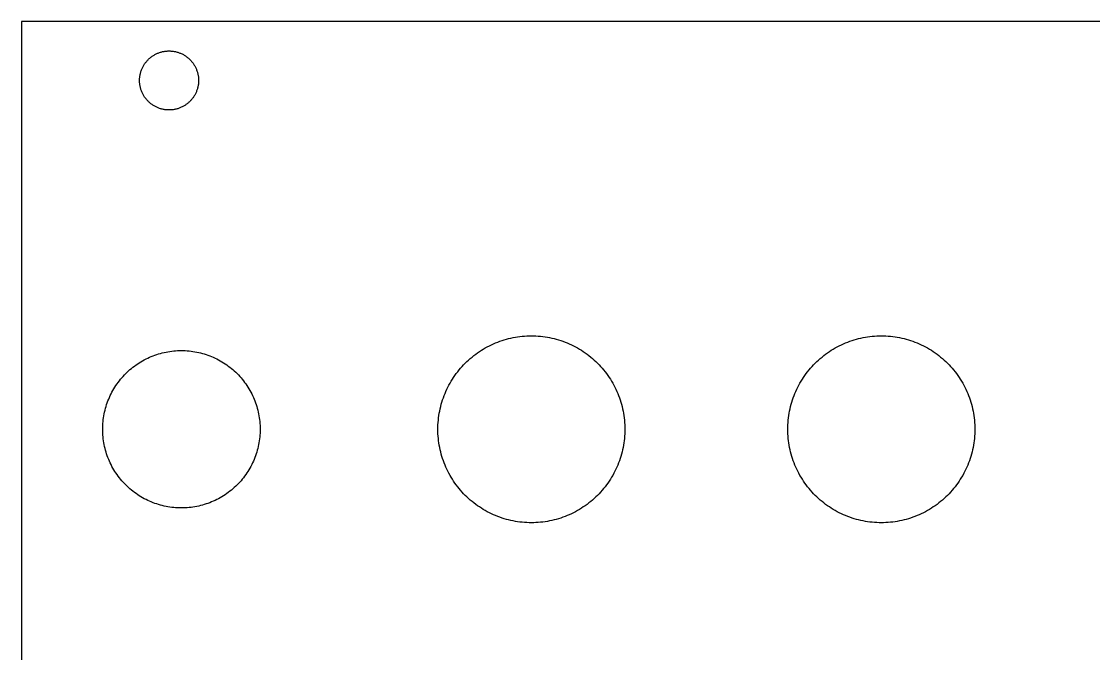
# Model space of a CAD drawing. Extents: x 145 to 327, y 24 to 153.
# Drawn here: x 144.8 to 199.2, y 120.6 to 152.7 of the extents above; entities that cross this region are included whole.
import ezdxf

# ---------------------------------------------------------------- set-up
doc = ezdxf.new("R2010")
doc.units = 0

msp = doc.modelspace()

# ---------------------------------------------------------------- linework, layer by layer
at = {"color": 34, "true_color": 0x008000}
for points in [[(144.763998, 24.242522, 0), (327.303892, 24.242522, 0), (327.303892, 152.742392, 0), (144.763998, 152.742392, 0), (144.763998, 24.242522, 0)], [(150.763986, 149.742398, 0), (150.764494, 149.78126, 0), (150.766018, 149.820376, 0), (150.768558, 149.859238, 0), (150.772114, 149.897846, 0), (150.776686, 149.936708, 0), (150.782274, 149.975062, 0), (150.788624, 150.013416, 0), (150.796244, 150.05177, 0), (150.80488, 150.08987, 0), (150.814278, 150.127462, 0), (150.824692, 150.165054, 0), (150.836122, 150.202138, 0), (150.848568, 150.239222, 0), (150.86203, 150.275798, 0), (150.876254, 150.311866, 0), (150.891494, 150.34768, 0), (150.90775, 150.38324, 0), (150.924768, 150.418292, 0), (150.942802, 150.452836, 0), (150.961852, 150.486872, 0), (150.98141, 150.5204, 0), (151.002238, 150.55342, 0), (151.023574, 150.585932, 0), (151.045926, 150.617936, 0), (151.06904, 150.649178, 0), (151.092916, 150.679912, 0), (151.117808, 150.709884, 0), (151.143208, 150.739348, 0), (151.169624, 150.76805, 0), (151.196548, 150.796244, 0), (151.224234, 150.823676, 0), (151.252682, 150.850346, 0), (151.281638, 150.876, 0), (151.31161, 150.901146, 0), (151.341836, 150.92553, 0), (151.372824, 150.949152, 0), (151.404574, 150.971758, 0), (151.436832, 150.993856, 0), (151.469598, 151.014684, 0), (151.502872, 151.035004, 0), (151.536654, 151.054308, 0), (151.570944, 151.07285, 0), (151.605742, 151.090376, 0), (151.641048, 151.106886, 0), (151.676608, 151.122634, 0), (151.712676, 151.137366, 0), (151.748998, 151.151336, 0), (151.785828, 151.16429, 0), (151.822912, 151.176228, 0), (151.86025, 151.18715, 0), (151.897842, 151.197056, 0), (151.935688, 151.2062, 0), (151.973788, 151.214074, 0), (152.012142, 151.221186, 0), (152.050496, 151.227282, 0), (152.089358, 151.232362, 0), (152.127966, 151.236426, 0), (152.166828, 151.239474, 0), (152.20569, 151.241506, 0), (152.244552, 151.242522, 0), (152.283668, 151.242522, 0), (152.32253, 151.241506, 0), (152.361392, 151.239474, 0), (152.400254, 151.236426, 0), (152.438862, 151.232362, 0), (152.477724, 151.227282, 0), (152.516078, 151.221186, 0), (152.554432, 151.214074, 0), (152.592532, 151.2062, 0), (152.630378, 151.197056, 0), (152.66797, 151.18715, 0), (152.705308, 151.176228, 0), (152.742392, 151.16429, 0), (152.779222, 151.151336, 0), (152.815544, 151.137366, 0), (152.851612, 151.122634, 0), (152.887172, 151.106886, 0), (152.922478, 151.090376, 0), (152.957276, 151.07285, 0), (152.991566, 151.054308, 0), (153.025348, 151.035004, 0), (153.058622, 151.014684, 0), (153.091388, 150.993856, 0), (153.123646, 150.971758, 0), (153.155396, 150.949152, 0), (153.186384, 150.92553, 0), (153.21661, 150.901146, 0), (153.246582, 150.876, 0), (153.275538, 150.850346, 0), (153.303986, 150.823676, 0), (153.331672, 150.796244, 0), (153.358596, 150.76805, 0), (153.385012, 150.739348, 0), (153.410412, 150.709884, 0), (153.435304, 150.679912, 0), (153.45918, 150.649178, 0), (153.482294, 150.617936, 0), (153.504646, 150.585932, 0), (153.525982, 150.55342, 0), (153.54681, 150.5204, 0), (153.566368, 150.486872, 0), (153.585418, 150.452836, 0), (153.603452, 150.418292, 0), (153.62047, 150.38324, 0), (153.636726, 150.34768, 0), (153.651966, 150.311866, 0), (153.66619, 150.275798, 0), (153.679652, 150.239222, 0), (153.692098, 150.202138, 0), (153.703528, 150.165054, 0), (153.713942, 150.127462, 0), (153.72334, 150.08987, 0), (153.731976, 150.05177, 0), (153.739596, 150.013416, 0), (153.745946, 149.975062, 0), (153.751534, 149.936708, 0), (153.756106, 149.897846, 0), (153.759662, 149.859238, 0), (153.762202, 149.820376, 0), (153.763726, 149.78126, 0), (153.764234, 149.742398, 0), (153.763726, 149.703536, 0), (153.762202, 149.66442, 0), (153.759662, 149.625558, 0), (153.756106, 149.58695, 0), (153.751534, 149.548088, 0), (153.745946, 149.509734, 0), (153.739596, 149.47138, 0), (153.731976, 149.433026, 0), (153.72334, 149.394926, 0), (153.713942, 149.357334, 0), (153.703528, 149.319742, 0), (153.692098, 149.282658, 0), (153.679652, 149.245574, 0), (153.66619, 149.208998, 0), (153.651966, 149.17293, 0), (153.636726, 149.137116, 0), (153.62047, 149.101556, 0), (153.603452, 149.066504, 0), (153.585418, 149.03196, 0), (153.566368, 148.997924, 0), (153.54681, 148.964396, 0), (153.525982, 148.931376, 0), (153.504646, 148.898864, 0), (153.482294, 148.86686, 0), (153.45918, 148.835618, 0), (153.435304, 148.804884, 0), (153.410412, 148.774912, 0), (153.385012, 148.745448, 0), (153.358596, 148.716746, 0), (153.331672, 148.688552, 0), (153.303986, 148.66112, 0), (153.275538, 148.63445, 0), (153.246582, 148.608796, 0), (153.21661, 148.58365, 0), (153.186384, 148.559266, 0), (153.155396, 148.535644, 0), (153.123646, 148.513038, 0), (153.091388, 148.49094, 0), (153.058622, 148.470112, 0), (153.025348, 148.449792, 0), (152.991566, 148.430488, 0), (152.957276, 148.411946, 0), (152.922478, 148.39442, 0), (152.887172, 148.37791, 0), (152.851612, 148.362162, 0), (152.815544, 148.34743, 0), (152.779222, 148.33346, 0), (152.742392, 148.320506, 0), (152.705308, 148.308568, 0), (152.66797, 148.297646, 0), (152.630378, 148.28774, 0), (152.592532, 148.278596, 0), (152.554432, 148.270722, 0), (152.516078, 148.26361, 0), (152.477724, 148.257514, 0), (152.438862, 148.252434, 0), (152.400254, 148.24837, 0), (152.361392, 148.245322, 0), (152.32253, 148.24329, 0), (152.283668, 148.242274, 0), (152.244552, 148.242274, 0), (152.20569, 148.24329, 0), (152.166828, 148.245322, 0), (152.127966, 148.24837, 0), (152.089358, 148.252434, 0), (152.050496, 148.257514, 0), (152.012142, 148.26361, 0), (151.973788, 148.270722, 0), (151.935688, 148.278596, 0), (151.897842, 148.28774, 0), (151.86025, 148.297646, 0), (151.822912, 148.308568, 0), (151.785828, 148.320506, 0), (151.748998, 148.33346, 0), (151.712676, 148.34743, 0), (151.676608, 148.362162, 0), (151.641048, 148.37791, 0), (151.605742, 148.39442, 0), (151.570944, 148.411946, 0), (151.536654, 148.430488, 0), (151.502872, 148.449792, 0), (151.469598, 148.470112, 0), (151.436832, 148.49094, 0), (151.404574, 148.513038, 0), (151.372824, 148.535644, 0), (151.341836, 148.559266, 0), (151.31161, 148.58365, 0), (151.281638, 148.608796, 0), (151.252682, 148.63445, 0), (151.224234, 148.66112, 0), (151.196548, 148.688552, 0), (151.169624, 148.716746, 0), (151.143208, 148.745448, 0), (151.117808, 148.774912, 0), (151.092916, 148.804884, 0), (151.06904, 148.835618, 0), (151.045926, 148.86686, 0), (151.023574, 148.898864, 0), (151.002238, 148.931376, 0), (150.98141, 148.964396, 0), (150.961852, 148.997924, 0), (150.942802, 149.03196, 0), (150.924768, 149.066504, 0), (150.90775, 149.101556, 0), (150.891494, 149.137116, 0), (150.876254, 149.17293, 0), (150.86203, 149.208998, 0), (150.848568, 149.245574, 0), (150.836122, 149.282658, 0), (150.824692, 149.319742, 0), (150.814278, 149.357334, 0), (150.80488, 149.394926, 0), (150.796244, 149.433026, 0), (150.788624, 149.47138, 0), (150.782274, 149.509734, 0), (150.776686, 149.548088, 0), (150.772114, 149.58695, 0), (150.768558, 149.625558, 0), (150.766018, 149.66442, 0), (150.764494, 149.703536, 0), (150.763986, 149.742398, 0)], [(165.921944, 132.0165, 0), (165.923468, 132.133086, 0), (165.927786, 132.249672, 0), (165.934898, 132.366004, 0), (165.944804, 132.482082, 0), (165.957758, 132.597906, 0), (165.973252, 132.713476, 0), (165.991794, 132.828538, 0), (166.01313, 132.943092, 0), (166.03726, 133.057138, 0), (166.064184, 133.170676, 0), (166.093902, 133.283452, 0), (166.126414, 133.395466, 0), (166.16172, 133.506464, 0), (166.199566, 133.6167, 0), (166.240206, 133.72592, 0), (166.28364, 133.834378, 0), (166.32936, 133.941312, 0), (166.377874, 134.047484, 0), (166.429182, 134.152132, 0), (166.482776, 134.255764, 0), (166.539164, 134.357872, 0), (166.597838, 134.458456, 0), (166.658798, 134.55777, 0), (166.722552, 134.65556, 0), (166.788338, 134.751572, 0), (166.856664, 134.84606, 0), (166.927276, 134.93877, 0), (167.000174, 135.029956, 0), (167.075104, 135.11911, 0), (167.15232, 135.206486, 0), (167.231822, 135.29183, 0), (167.313102, 135.375396, 0), (167.396668, 135.456676, 0), (167.482012, 135.536178, 0), (167.569388, 135.613394, 0), (167.658542, 135.688324, 0), (167.749728, 135.761222, 0), (167.842438, 135.831834, 0), (167.936926, 135.90016, 0), (168.032938, 135.965946, 0), (168.130728, 136.0297, 0), (168.230042, 136.09066, 0), (168.330626, 136.149334, 0), (168.432734, 136.205722, 0), (168.536366, 136.259316, 0), (168.641014, 136.310624, 0), (168.747186, 136.359138, 0), (168.85412, 136.404858, 0), (168.962578, 136.448292, 0), (169.071798, 136.488932, 0), (169.182034, 136.526778, 0), (169.293032, 136.562084, 0), (169.405046, 136.594596, 0), (169.517822, 136.624314, 0), (169.63136, 136.651238, 0), (169.745406, 136.675368, 0), (169.85996, 136.696704, 0), (169.975022, 136.715246, 0), (170.090592, 136.73074, 0), (170.206416, 136.743694, 0), (170.322494, 136.7536, 0), (170.438826, 136.760712, 0), (170.555412, 136.76503, 0), (170.671998, 136.766554, 0), (170.788584, 136.76503, 0), (170.90517, 136.760712, 0), (171.021502, 136.7536, 0), (171.13758, 136.743694, 0), (171.253404, 136.73074, 0), (171.368974, 136.715246, 0), (171.484036, 136.696704, 0), (171.59859, 136.675368, 0), (171.712636, 136.651238, 0), (171.826174, 136.624314, 0), (171.93895, 136.594596, 0), (172.050964, 136.562084, 0), (172.161962, 136.526778, 0), (172.272198, 136.488932, 0), (172.381418, 136.448292, 0), (172.489876, 136.404858, 0), (172.59681, 136.359138, 0), (172.702982, 136.310624, 0), (172.80763, 136.259316, 0), (172.911262, 136.205722, 0), (173.01337, 136.149334, 0), (173.113954, 136.09066, 0), (173.213268, 136.0297, 0), (173.311058, 135.965946, 0), (173.40707, 135.90016, 0), (173.501558, 135.831834, 0), (173.594268, 135.761222, 0), (173.685454, 135.688324, 0), (173.774608, 135.613394, 0), (173.861984, 135.536178, 0), (173.947328, 135.456676, 0), (174.030894, 135.375396, 0), (174.112174, 135.29183, 0), (174.191676, 135.206486, 0), (174.268892, 135.11911, 0), (174.343822, 135.029956, 0), (174.41672, 134.93877, 0), (174.487332, 134.84606, 0), (174.555658, 134.751572, 0), (174.621444, 134.65556, 0), (174.685198, 134.55777, 0), (174.746158, 134.458456, 0), (174.804832, 134.357872, 0), (174.86122, 134.255764, 0), (174.914814, 134.152132, 0), (174.966122, 134.047484, 0), (175.014636, 133.941312, 0), (175.060356, 133.834378, 0), (175.10379, 133.72592, 0), (175.14443, 133.6167, 0), (175.182276, 133.506464, 0), (175.217582, 133.395466, 0), (175.250094, 133.283452, 0), (175.279812, 133.170676, 0), (175.306736, 133.057138, 0), (175.330866, 132.943092, 0), (175.352202, 132.828538, 0), (175.370744, 132.713476, 0), (175.386238, 132.597906, 0), (175.399192, 132.482082, 0), (175.409098, 132.366004, 0), (175.41621, 132.249672, 0), (175.420528, 132.133086, 0), (175.422052, 132.0165, 0), (175.420528, 131.899914, 0), (175.41621, 131.783328, 0), (175.409098, 131.666996, 0), (175.399192, 131.550918, 0), (175.386238, 131.435094, 0), (175.370744, 131.319524, 0), (175.352202, 131.204462, 0), (175.330866, 131.089908, 0), (175.306736, 130.975862, 0), (175.279812, 130.862324, 0), (175.250094, 130.749548, 0), (175.217582, 130.637534, 0), (175.182276, 130.526536, 0), (175.14443, 130.4163, 0), (175.10379, 130.30708, 0), (175.060356, 130.198622, 0), (175.014636, 130.091688, 0), (174.966122, 129.985516, 0), (174.914814, 129.880868, 0), (174.86122, 129.777236, 0), (174.804832, 129.675128, 0), (174.746158, 129.574544, 0), (174.685198, 129.47523, 0), (174.621444, 129.37744, 0), (174.555658, 129.281428, 0), (174.487332, 129.18694, 0), (174.41672, 129.09423, 0), (174.343822, 129.003044, 0), (174.268892, 128.91389, 0), (174.191676, 128.826514, 0), (174.112174, 128.74117, 0), (174.030894, 128.657604, 0), (173.947328, 128.576324, 0), (173.861984, 128.496822, 0), (173.774608, 128.419606, 0), (173.685454, 128.344676, 0), (173.594268, 128.271778, 0), (173.501558, 128.201166, 0), (173.40707, 128.13284, 0), (173.311058, 128.067054, 0), (173.213268, 128.0033, 0), (173.113954, 127.94234, 0), (173.01337, 127.883666, 0), (172.911262, 127.827278, 0), (172.80763, 127.773684, 0), (172.702982, 127.722376, 0), (172.59681, 127.673862, 0), (172.489876, 127.628142, 0), (172.381418, 127.584708, 0), (172.272198, 127.544068, 0), (172.161962, 127.506222, 0), (172.050964, 127.470916, 0), (171.93895, 127.438404, 0), (171.826174, 127.408686, 0), (171.712636, 127.381762, 0), (171.59859, 127.357632, 0), (171.484036, 127.336296, 0), (171.368974, 127.317754, 0), (171.253404, 127.30226, 0), (171.13758, 127.289306, 0), (171.021502, 127.2794, 0), (170.90517, 127.272288, 0), (170.788584, 127.26797, 0), (170.671998, 127.266446, 0), (170.555412, 127.26797, 0), (170.438826, 127.272288, 0), (170.322494, 127.2794, 0), (170.206416, 127.289306, 0), (170.090592, 127.30226, 0), (169.975022, 127.317754, 0), (169.85996, 127.336296, 0), (169.745406, 127.357632, 0), (169.63136, 127.381762, 0), (169.517822, 127.408686, 0), (169.405046, 127.438404, 0), (169.293032, 127.470916, 0), (169.182034, 127.506222, 0), (169.071798, 127.544068, 0), (168.962578, 127.584708, 0), (168.85412, 127.628142, 0), (168.747186, 127.673862, 0), (168.641014, 127.722376, 0), (168.536366, 127.773684, 0), (168.432734, 127.827278, 0), (168.330626, 127.883666, 0), (168.230042, 127.94234, 0), (168.130728, 128.0033, 0), (168.032938, 128.067054, 0), (167.936926, 128.13284, 0), (167.842438, 128.201166, 0), (167.749728, 128.271778, 0), (167.658542, 128.344676, 0), (167.569388, 128.419606, 0), (167.482012, 128.496822, 0), (167.396668, 128.576324, 0), (167.313102, 128.657604, 0), (167.231822, 128.74117, 0), (167.15232, 128.826514, 0), (167.075104, 128.91389, 0), (167.000174, 129.003044, 0), (166.927276, 129.09423, 0), (166.856664, 129.18694, 0), (166.788338, 129.281428, 0), (166.722552, 129.37744, 0), (166.658798, 129.47523, 0), (166.597838, 129.574544, 0), (166.539164, 129.675128, 0), (166.482776, 129.777236, 0), (166.429182, 129.880868, 0), (166.377874, 129.985516, 0), (166.32936, 130.091688, 0), (166.28364, 130.198622, 0), (166.240206, 130.30708, 0), (166.199566, 130.4163, 0), (166.16172, 130.526536, 0), (166.126414, 130.637534, 0), (166.093902, 130.749548, 0), (166.064184, 130.862324, 0), (166.03726, 130.975862, 0), (166.01313, 131.089908, 0), (165.991794, 131.204462, 0), (165.973252, 131.319524, 0), (165.957758, 131.435094, 0), (165.944804, 131.550918, 0), (165.934898, 131.666996, 0), (165.927786, 131.783328, 0), (165.923468, 131.899914, 0), (165.921944, 132.0165, 0)], [(183.701944, 132.0165, 0), (183.703468, 132.133086, 0), (183.707786, 132.249672, 0), (183.714898, 132.366004, 0), (183.724804, 132.482082, 0), (183.737758, 132.597906, 0), (183.753252, 132.713476, 0), (183.771794, 132.828538, 0), (183.79313, 132.943092, 0), (183.81726, 133.057138, 0), (183.844184, 133.170676, 0), (183.873902, 133.283452, 0), (183.906414, 133.395466, 0), (183.94172, 133.506464, 0), (183.979566, 133.6167, 0), (184.020206, 133.72592, 0), (184.06364, 133.834378, 0), (184.10936, 133.941312, 0), (184.157874, 134.047484, 0), (184.209182, 134.152132, 0), (184.262776, 134.255764, 0), (184.319164, 134.357872, 0), (184.377838, 134.458456, 0), (184.438798, 134.55777, 0), (184.502552, 134.65556, 0), (184.568338, 134.751572, 0), (184.636664, 134.84606, 0), (184.707276, 134.93877, 0), (184.780174, 135.029956, 0), (184.855104, 135.11911, 0), (184.93232, 135.206486, 0), (185.011822, 135.29183, 0), (185.093102, 135.375396, 0), (185.176668, 135.456676, 0), (185.262012, 135.536178, 0), (185.349388, 135.613394, 0), (185.438542, 135.688324, 0), (185.529728, 135.761222, 0), (185.622438, 135.831834, 0), (185.716926, 135.90016, 0), (185.812938, 135.965946, 0), (185.910728, 136.0297, 0), (186.010042, 136.09066, 0), (186.110626, 136.149334, 0), (186.212734, 136.205722, 0), (186.316366, 136.259316, 0), (186.421014, 136.310624, 0), (186.527186, 136.359138, 0), (186.63412, 136.404858, 0), (186.742578, 136.448292, 0), (186.851798, 136.488932, 0), (186.962034, 136.526778, 0), (187.073032, 136.562084, 0), (187.185046, 136.594596, 0), (187.297822, 136.624314, 0), (187.41136, 136.651238, 0), (187.525406, 136.675368, 0), (187.63996, 136.696704, 0), (187.755022, 136.715246, 0), (187.870592, 136.73074, 0), (187.986416, 136.743694, 0), (188.102494, 136.7536, 0), (188.218826, 136.760712, 0), (188.335412, 136.76503, 0), (188.451998, 136.766554, 0), (188.568584, 136.76503, 0), (188.68517, 136.760712, 0), (188.801502, 136.7536, 0), (188.91758, 136.743694, 0), (189.033404, 136.73074, 0), (189.148974, 136.715246, 0), (189.264036, 136.696704, 0), (189.37859, 136.675368, 0), (189.492636, 136.651238, 0), (189.606174, 136.624314, 0), (189.71895, 136.594596, 0), (189.830964, 136.562084, 0), (189.941962, 136.526778, 0), (190.052198, 136.488932, 0), (190.161418, 136.448292, 0), (190.269876, 136.404858, 0), (190.37681, 136.359138, 0), (190.482982, 136.310624, 0), (190.58763, 136.259316, 0), (190.691262, 136.205722, 0), (190.79337, 136.149334, 0), (190.893954, 136.09066, 0), (190.993268, 136.0297, 0), (191.091058, 135.965946, 0), (191.18707, 135.90016, 0), (191.281558, 135.831834, 0), (191.374268, 135.761222, 0), (191.465454, 135.688324, 0), (191.554608, 135.613394, 0), (191.641984, 135.536178, 0), (191.727328, 135.456676, 0), (191.810894, 135.375396, 0), (191.892174, 135.29183, 0), (191.971676, 135.206486, 0), (192.048892, 135.11911, 0), (192.123822, 135.029956, 0), (192.19672, 134.93877, 0), (192.267332, 134.84606, 0), (192.335658, 134.751572, 0), (192.401444, 134.65556, 0), (192.465198, 134.55777, 0), (192.526158, 134.458456, 0), (192.584832, 134.357872, 0), (192.64122, 134.255764, 0), (192.694814, 134.152132, 0), (192.746122, 134.047484, 0), (192.794636, 133.941312, 0), (192.840356, 133.834378, 0), (192.88379, 133.72592, 0), (192.92443, 133.6167, 0), (192.962276, 133.506464, 0), (192.997582, 133.395466, 0), (193.030094, 133.283452, 0), (193.059812, 133.170676, 0), (193.086736, 133.057138, 0), (193.110866, 132.943092, 0), (193.132202, 132.828538, 0), (193.150744, 132.713476, 0), (193.166238, 132.597906, 0), (193.179192, 132.482082, 0), (193.189098, 132.366004, 0), (193.19621, 132.249672, 0), (193.200528, 132.133086, 0), (193.202052, 132.0165, 0), (193.200528, 131.899914, 0), (193.19621, 131.783328, 0), (193.189098, 131.666996, 0), (193.179192, 131.550918, 0), (193.166238, 131.435094, 0), (193.150744, 131.319524, 0), (193.132202, 131.204462, 0), (193.110866, 131.089908, 0), (193.086736, 130.975862, 0), (193.059812, 130.862324, 0), (193.030094, 130.749548, 0), (192.997582, 130.637534, 0), (192.962276, 130.526536, 0), (192.92443, 130.4163, 0), (192.88379, 130.30708, 0), (192.840356, 130.198622, 0), (192.794636, 130.091688, 0), (192.746122, 129.985516, 0), (192.694814, 129.880868, 0), (192.64122, 129.777236, 0), (192.584832, 129.675128, 0), (192.526158, 129.574544, 0), (192.465198, 129.47523, 0), (192.401444, 129.37744, 0), (192.335658, 129.281428, 0), (192.267332, 129.18694, 0), (192.19672, 129.09423, 0), (192.123822, 129.003044, 0), (192.048892, 128.91389, 0), (191.971676, 128.826514, 0), (191.892174, 128.74117, 0), (191.810894, 128.657604, 0), (191.727328, 128.576324, 0), (191.641984, 128.496822, 0), (191.554608, 128.419606, 0), (191.465454, 128.344676, 0), (191.374268, 128.271778, 0), (191.281558, 128.201166, 0), (191.18707, 128.13284, 0), (191.091058, 128.067054, 0), (190.993268, 128.0033, 0), (190.893954, 127.94234, 0), (190.79337, 127.883666, 0), (190.691262, 127.827278, 0), (190.58763, 127.773684, 0), (190.482982, 127.722376, 0), (190.37681, 127.673862, 0), (190.269876, 127.628142, 0), (190.161418, 127.584708, 0), (190.052198, 127.544068, 0), (189.941962, 127.506222, 0), (189.830964, 127.470916, 0), (189.71895, 127.438404, 0), (189.606174, 127.408686, 0), (189.492636, 127.381762, 0), (189.37859, 127.357632, 0), (189.264036, 127.336296, 0), (189.148974, 127.317754, 0), (189.033404, 127.30226, 0), (188.91758, 127.289306, 0), (188.801502, 127.2794, 0), (188.68517, 127.272288, 0), (188.568584, 127.26797, 0), (188.451998, 127.266446, 0), (188.335412, 127.26797, 0), (188.218826, 127.272288, 0), (188.102494, 127.2794, 0), (187.986416, 127.289306, 0), (187.870592, 127.30226, 0), (187.755022, 127.317754, 0), (187.63996, 127.336296, 0), (187.525406, 127.357632, 0), (187.41136, 127.381762, 0), (187.297822, 127.408686, 0), (187.185046, 127.438404, 0), (187.073032, 127.470916, 0), (186.962034, 127.506222, 0), (186.851798, 127.544068, 0), (186.742578, 127.584708, 0), (186.63412, 127.628142, 0), (186.527186, 127.673862, 0), (186.421014, 127.722376, 0), (186.316366, 127.773684, 0), (186.212734, 127.827278, 0), (186.110626, 127.883666, 0), (186.010042, 127.94234, 0), (185.910728, 128.0033, 0), (185.812938, 128.067054, 0), (185.716926, 128.13284, 0), (185.622438, 128.201166, 0), (185.529728, 128.271778, 0), (185.438542, 128.344676, 0), (185.349388, 128.419606, 0), (185.262012, 128.496822, 0), (185.176668, 128.576324, 0), (185.093102, 128.657604, 0), (185.011822, 128.74117, 0), (184.93232, 128.826514, 0), (184.855104, 128.91389, 0), (184.780174, 129.003044, 0), (184.707276, 129.09423, 0), (184.636664, 129.18694, 0), (184.568338, 129.281428, 0), (184.502552, 129.37744, 0), (184.438798, 129.47523, 0), (184.377838, 129.574544, 0), (184.319164, 129.675128, 0), (184.262776, 129.777236, 0), (184.209182, 129.880868, 0), (184.157874, 129.985516, 0), (184.10936, 130.091688, 0), (184.06364, 130.198622, 0), (184.020206, 130.30708, 0), (183.979566, 130.4163, 0), (183.94172, 130.526536, 0), (183.906414, 130.637534, 0), (183.873902, 130.749548, 0), (183.844184, 130.862324, 0), (183.81726, 130.975862, 0), (183.79313, 131.089908, 0), (183.771794, 131.204462, 0), (183.753252, 131.319524, 0), (183.737758, 131.435094, 0), (183.724804, 131.550918, 0), (183.714898, 131.666996, 0), (183.707786, 131.783328, 0), (183.703468, 131.899914, 0), (183.701944, 132.0165, 0)], [(148.892006, 132.0165, 0), (148.893276, 132.114544, 0), (148.896832, 132.212842, 0), (148.902928, 132.310632, 0), (148.91131, 132.408676, 0), (148.921978, 132.506212, 0), (148.935186, 132.603494, 0), (148.950934, 132.700268, 0), (148.968968, 132.796788, 0), (148.989288, 132.8928, 0), (149.011894, 132.988304, 0), (149.036786, 133.0833, 0), (149.064218, 133.177534, 0), (149.093936, 133.27126, 0), (149.12594, 133.36397, 0), (149.159976, 133.456172, 0), (149.196552, 133.547104, 0), (149.23516, 133.637528, 0), (149.276054, 133.726682, 0), (149.319234, 133.81482, 0), (149.364446, 133.902196, 0), (149.41169, 133.988048, 0), (149.460966, 134.072884, 0), (149.512528, 134.15645, 0), (149.566122, 134.238746, 0), (149.621748, 134.319772, 0), (149.679152, 134.399274, 0), (149.738588, 134.477506, 0), (149.800056, 134.55396, 0), (149.863048, 134.629144, 0), (149.928326, 134.702804, 0), (149.995128, 134.774686, 0), (150.063454, 134.845044, 0), (150.133812, 134.91337, 0), (150.205694, 134.980172, 0), (150.279354, 135.04545, 0), (150.354538, 135.108442, 0), (150.430992, 135.16991, 0), (150.509224, 135.229346, 0), (150.588726, 135.28675, 0), (150.669752, 135.342376, 0), (150.752048, 135.39597, 0), (150.835614, 135.447532, 0), (150.92045, 135.496808, 0), (151.006302, 135.544052, 0), (151.093678, 135.589264, 0), (151.181816, 135.632444, 0), (151.27097, 135.673338, 0), (151.361394, 135.711946, 0), (151.452326, 135.748522, 0), (151.544528, 135.782558, 0), (151.637238, 135.814562, 0), (151.730964, 135.84428, 0), (151.825198, 135.871712, 0), (151.920194, 135.896604, 0), (152.015698, 135.91921, 0), (152.11171, 135.93953, 0), (152.20823, 135.957564, 0), (152.305004, 135.973312, 0), (152.402286, 135.98652, 0), (152.499822, 135.997188, 0), (152.597866, 136.00557, 0), (152.695656, 136.011666, 0), (152.793954, 136.015222, 0), (152.891998, 136.016492, 0), (152.990042, 136.015222, 0), (153.08834, 136.011666, 0), (153.18613, 136.00557, 0), (153.284174, 135.997188, 0), (153.38171, 135.98652, 0), (153.478992, 135.973312, 0), (153.575766, 135.957564, 0), (153.672286, 135.93953, 0), (153.768298, 135.91921, 0), (153.863802, 135.896604, 0), (153.958798, 135.871712, 0), (154.053032, 135.84428, 0), (154.146758, 135.814562, 0), (154.239468, 135.782558, 0), (154.33167, 135.748522, 0), (154.422602, 135.711946, 0), (154.513026, 135.673338, 0), (154.60218, 135.632444, 0), (154.690318, 135.589264, 0), (154.777694, 135.544052, 0), (154.863546, 135.496808, 0), (154.948382, 135.447532, 0), (155.031948, 135.39597, 0), (155.114244, 135.342376, 0), (155.19527, 135.28675, 0), (155.274772, 135.229346, 0), (155.353004, 135.16991, 0), (155.429458, 135.108442, 0), (155.504642, 135.04545, 0), (155.578302, 134.980172, 0), (155.650184, 134.91337, 0), (155.720542, 134.845044, 0), (155.788868, 134.774686, 0), (155.85567, 134.702804, 0), (155.920948, 134.629144, 0), (155.98394, 134.55396, 0), (156.045408, 134.477506, 0), (156.104844, 134.399274, 0), (156.162248, 134.319772, 0), (156.217874, 134.238746, 0), (156.271468, 134.15645, 0), (156.32303, 134.072884, 0), (156.372306, 133.988048, 0), (156.41955, 133.902196, 0), (156.464762, 133.81482, 0), (156.507942, 133.726682, 0), (156.548836, 133.637528, 0), (156.587444, 133.547104, 0), (156.62402, 133.456172, 0), (156.658056, 133.36397, 0), (156.69006, 133.27126, 0), (156.719778, 133.177534, 0), (156.74721, 133.0833, 0), (156.772102, 132.988304, 0), (156.794708, 132.8928, 0), (156.815028, 132.796788, 0), (156.833062, 132.700268, 0), (156.84881, 132.603494, 0), (156.862018, 132.506212, 0), (156.872686, 132.408676, 0), (156.881068, 132.310632, 0), (156.887164, 132.212842, 0), (156.89072, 132.114544, 0), (156.89199, 132.0165, 0), (156.89072, 131.918456, 0), (156.887164, 131.820158, 0), (156.881068, 131.722368, 0), (156.872686, 131.624324, 0), (156.862018, 131.526788, 0), (156.84881, 131.429506, 0), (156.833062, 131.332732, 0), (156.815028, 131.236212, 0), (156.794708, 131.1402, 0), (156.772102, 131.044696, 0), (156.74721, 130.9497, 0), (156.719778, 130.855466, 0), (156.69006, 130.76174, 0), (156.658056, 130.66903, 0), (156.62402, 130.576828, 0), (156.587444, 130.485896, 0), (156.548836, 130.395472, 0), (156.507942, 130.306318, 0), (156.464762, 130.21818, 0), (156.41955, 130.130804, 0), (156.372306, 130.044952, 0), (156.32303, 129.960116, 0), (156.271468, 129.87655, 0), (156.217874, 129.794254, 0), (156.162248, 129.713228, 0), (156.104844, 129.633726, 0), (156.045408, 129.555494, 0), (155.98394, 129.47904, 0), (155.920948, 129.403856, 0), (155.85567, 129.330196, 0), (155.788868, 129.258314, 0), (155.720542, 129.187956, 0), (155.650184, 129.11963, 0), (155.578302, 129.052828, 0), (155.504642, 128.98755, 0), (155.429458, 128.924558, 0), (155.353004, 128.86309, 0), (155.274772, 128.803654, 0), (155.19527, 128.74625, 0), (155.114244, 128.690624, 0), (155.031948, 128.63703, 0), (154.948382, 128.585468, 0), (154.863546, 128.536192, 0), (154.777694, 128.488948, 0), (154.690318, 128.443736, 0), (154.60218, 128.400556, 0), (154.513026, 128.359662, 0), (154.422602, 128.321054, 0), (154.33167, 128.284478, 0), (154.239468, 128.250442, 0), (154.146758, 128.218438, 0), (154.053032, 128.18872, 0), (153.958798, 128.161288, 0), (153.863802, 128.136396, 0), (153.768298, 128.11379, 0), (153.672286, 128.09347, 0), (153.575766, 128.075436, 0), (153.478992, 128.059688, 0), (153.38171, 128.04648, 0), (153.284174, 128.035812, 0), (153.18613, 128.02743, 0), (153.08834, 128.021334, 0), (152.990042, 128.017778, 0), (152.891998, 128.016508, 0), (152.793954, 128.017778, 0), (152.695656, 128.021334, 0), (152.597866, 128.02743, 0), (152.499822, 128.035812, 0), (152.402286, 128.04648, 0), (152.305004, 128.059688, 0), (152.20823, 128.075436, 0), (152.11171, 128.09347, 0), (152.015698, 128.11379, 0), (151.920194, 128.136396, 0), (151.825198, 128.161288, 0), (151.730964, 128.18872, 0), (151.637238, 128.218438, 0), (151.544528, 128.250442, 0), (151.452326, 128.284478, 0), (151.361394, 128.321054, 0), (151.27097, 128.359662, 0), (151.181816, 128.400556, 0), (151.093678, 128.443736, 0), (151.006302, 128.488948, 0), (150.92045, 128.536192, 0), (150.835614, 128.585468, 0), (150.752048, 128.63703, 0), (150.669752, 128.690624, 0), (150.588726, 128.74625, 0), (150.509224, 128.803654, 0), (150.430992, 128.86309, 0), (150.354538, 128.924558, 0), (150.279354, 128.98755, 0), (150.205694, 129.052828, 0), (150.133812, 129.11963, 0), (150.063454, 129.187956, 0), (149.995128, 129.258314, 0), (149.928326, 129.330196, 0), (149.863048, 129.403856, 0), (149.800056, 129.47904, 0), (149.738588, 129.555494, 0), (149.679152, 129.633726, 0), (149.621748, 129.713228, 0), (149.566122, 129.794254, 0), (149.512528, 129.87655, 0), (149.460966, 129.960116, 0), (149.41169, 130.044952, 0), (149.364446, 130.130804, 0), (149.319234, 130.21818, 0), (149.276054, 130.306318, 0), (149.23516, 130.395472, 0), (149.196552, 130.485896, 0), (149.159976, 130.576828, 0), (149.12594, 130.66903, 0), (149.093936, 130.76174, 0), (149.064218, 130.855466, 0), (149.036786, 130.9497, 0), (149.011894, 131.044696, 0), (148.989288, 131.1402, 0), (148.968968, 131.236212, 0), (148.950934, 131.332732, 0), (148.935186, 131.429506, 0), (148.921978, 131.526788, 0), (148.91131, 131.624324, 0), (148.902928, 131.722368, 0), (148.896832, 131.820158, 0), (148.893276, 131.918456, 0), (148.892006, 132.0165, 0)]]:
    msp.add_polyline3d(points, close=True, dxfattribs=at)

doc.saveas('drawing.dxf')
